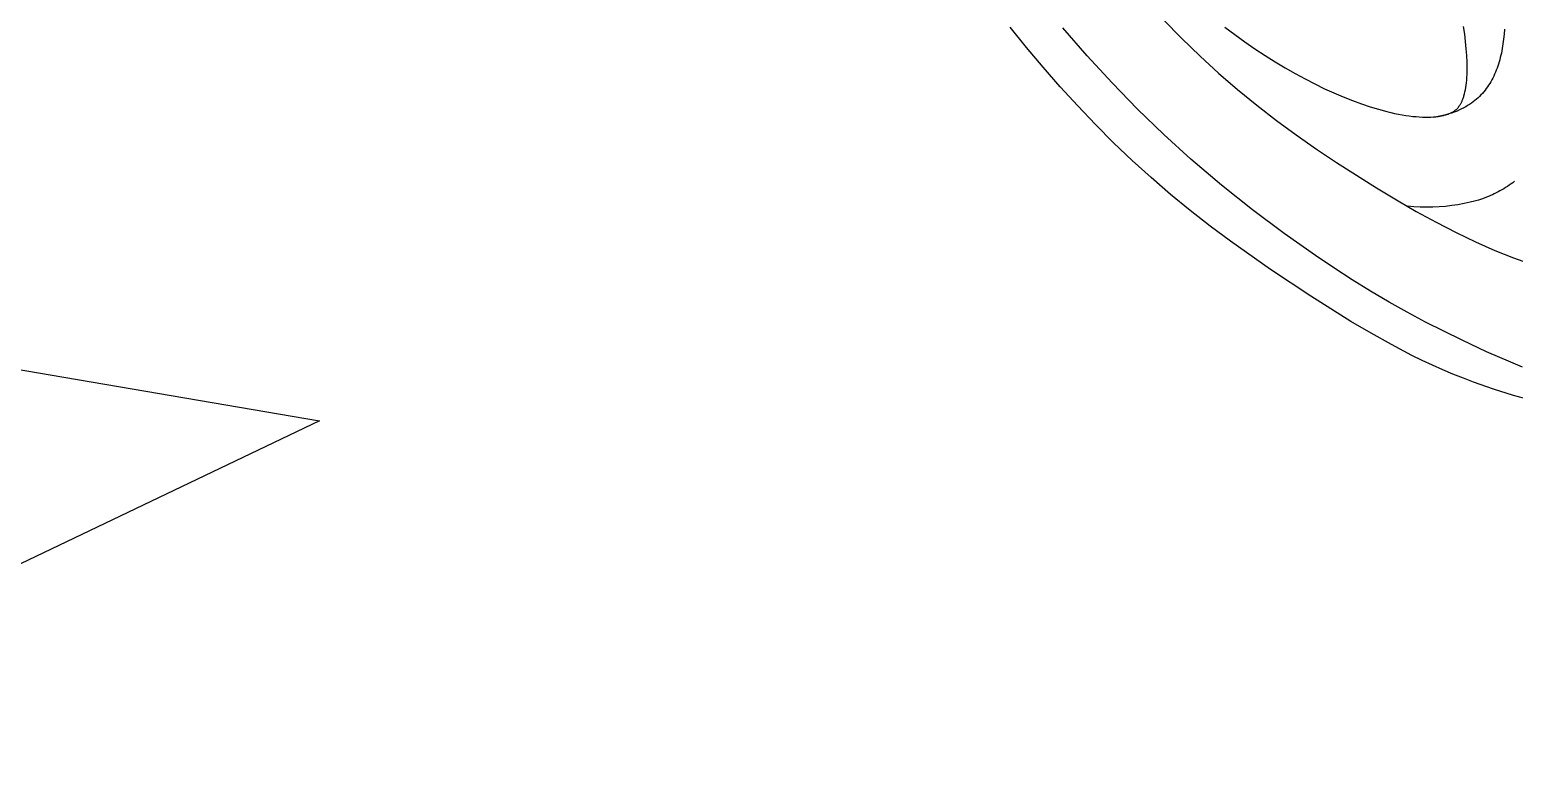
# Model space of a CAD drawing. Header units: millimetres. Extents: x 1933 to 24107, y 1228 to 18074.
# Drawn here: x 19364.2 to 19653.2, y 10600.6 to 10747.3 of the extents above; entities that cross this region are included whole.
import ezdxf

# ---------------------------------------------------------------- set-up
doc = ezdxf.new("R2010")
doc.units = ezdxf.units.MM
doc.layers.add('1', color=7, linetype='Continuous')
doc.layers.add('net', color=7, linetype='Continuous')

# ---------------------------------------------------------------- blocks, each defined once
blk = doc.blocks.new('Armchair 04_topt_dwgmodels.com')
at = {"color": 0}
for points in [[(-202.98, 533.15), (-201.53, 534.55), (-198.53, 537.31), (-195.37, 540.04), (-193.74, 541.36), (-192.02, 542.71), (-190.3, 544.01), (-188.53, 545.3), (-186.72, 546.56), (-184.86, 547.8), (-181.06, 550.21), (-177.16, 552.52), (-173.18, 554.77), (-165.03, 559.1), (-156.62, 563.27), (-147.91, 567.28), (-143.4, 569.21), (-138.83, 571.06), (-134.19, 572.82), (-129.46, 574.47), (-124.73, 575.99), (-119.94, 577.39), (-115.11, 578.67), (-110.24, 579.85), (-105.32, 580.92), (-100.36, 581.9), (-95.37, 582.78), (-90.34, 583.58)], [(-197.63, 530.28), (-195.65, 531.81), (-191.53, 534.85), (-187.21, 537.87), (-180.57, 542.25), (-177.15, 544.38), (-173.69, 546.44), (-170.01, 548.52), (-166.29, 550.51), (-162.51, 552.43), (-158.66, 554.31), (-151.84, 557.46), (-144.8, 560.48), (-137.58, 563.33), (-130.23, 565.95), (-123.44, 568.11), (-116.59, 570.06), (-109.66, 571.8), (-102.68, 573.36), (-95.65, 574.74)], [(-104.07, 556.99), (-108.93, 555.74), (-113.73, 554.37), (-118.4, 552.9), (-123.01, 551.29), (-127.58, 549.56), (-132.06, 547.73), (-136.41, 545.82), (-140.76, 543.8), (-144.97, 541.75), (-153.17, 537.46), (-157.12, 535.27), (-160.99, 533.03), (-164.77, 530.74), (-168.43, 528.4), (-171.92, 526.03), (-173.59, 524.82), (-175.21, 523.61), (-176.78, 522.39), (-178.29, 521.17), (-179.75, 519.94)], [(-111.24, 547.37), (-113.5, 546.42), (-115.71, 545.43), (-117.87, 544.4), (-119.97, 543.35), (-122.03, 542.27), (-124.02, 541.16), (-125.95, 540.04), (-127.82, 538.89), (-129.62, 537.73), (-131.35, 536.56), (-133, 535.38), (-134.58, 534.19), (-136.08, 533.01), (-137.51, 531.82), (-138.85, 530.63), (-140.1, 529.45), (-141.27, 528.29), (-141.82, 527.71), (-142.34, 527.14), (-142.84, 526.57), (-143.32, 526.01), (-143.77, 525.46), (-144.2, 524.91), (-144.61, 524.37), (-144.98, 523.84), (-145.34, 523.33), (-145.66, 522.82), (-145.97, 522.33), (-146.24, 521.85), (-146.49, 521.38), (-146.72, 520.93), (-146.92, 520.5), (-147.09, 520.08), (-147.24, 519.69), (-147.31, 519.5), (-147.37, 519.32), (-147.43, 519.12), (-147.49, 518.94)], [(-164.72, 523.04), (-164.34, 524.21), (-163.92, 525.37), (-163.47, 526.51), (-162.98, 527.64), (-162.45, 528.76), (-161.88, 529.85), (-161.29, 530.93), (-160.65, 531.98), (-159.98, 533.02), (-159.28, 534.03)], [(-165.48, 513.55), (-165.54, 513.97), (-165.59, 514.39), (-165.63, 514.82), (-165.66, 515.25), (-165.68, 515.66), (-165.69, 516.08), (-165.7, 516.5), (-165.69, 516.93), (-165.68, 517.34), (-165.66, 517.75), (-165.63, 518.17), (-165.59, 518.59), (-165.55, 519), (-165.5, 519.4), (-165.44, 519.82), (-165.3, 520.63), (-165.13, 521.44), (-164.94, 522.24), (-164.72, 523.04)], [(-138.83, 500.42), (-139.63, 500.96), (-140.41, 501.52), (-141.16, 502.09), (-141.87, 502.67), (-142.56, 503.27), (-142.89, 503.57), (-143.21, 503.88), (-143.53, 504.19), (-143.83, 504.5), (-144.13, 504.82), (-144.41, 505.14), (-144.69, 505.46), (-144.96, 505.79), (-145.22, 506.12), (-145.47, 506.46), (-145.71, 506.8), (-145.94, 507.14), (-146.16, 507.49), (-146.37, 507.84), (-146.56, 508.19), (-146.75, 508.55), (-146.93, 508.91), (-147.09, 509.28), (-147.25, 509.65), (-147.39, 510.02), (-147.52, 510.4), (-147.64, 510.78), (-147.75, 511.17), (-147.84, 511.56), (-147.92, 511.95), (-147.99, 512.35), (-148.05, 512.75), (-148.1, 513.16), (-148.12, 513.42), (-148.13, 513.68), (-148.15, 513.95), (-148.15, 514.21), (-148.15, 514.48), (-148.15, 514.75), (-148.14, 515.02), (-148.12, 515.29), (-148.11, 515.56), (-148.08, 515.83), (-148.02, 516.39), (-147.93, 516.94), (-147.83, 517.51), (-147.71, 518.07), (-147.57, 518.65), (-147.4, 519.22), (-147.22, 519.8), (-147.02, 520.39), (-146.81, 520.97)], [(-147.49, 518.94), (-147.53, 518.77), (-147.57, 518.61), (-147.61, 518.45), (-147.64, 518.3), (-147.67, 518.16), (-147.69, 518.01), (-147.71, 517.87), (-147.73, 517.73), (-147.74, 517.6), (-147.75, 517.47), (-147.76, 517.34), (-147.76, 517.23), (-147.76, 517.12), (-147.76, 517.01), (-147.75, 516.9), (-147.74, 516.8), (-147.73, 516.7), (-147.72, 516.6), (-147.71, 516.51), (-147.69, 516.42), (-147.68, 516.33), (-147.66, 516.24), (-147.63, 516.16), (-147.61, 516.07), (-147.58, 515.98), (-147.55, 515.89), (-147.52, 515.8), (-147.48, 515.71), (-147.44, 515.61), (-147.4, 515.52), (-147.36, 515.42), (-147.31, 515.33), (-147.26, 515.23), (-147.2, 515.13), (-147.14, 515.03), (-147.07, 514.92), (-147, 514.81), (-146.92, 514.69), (-146.84, 514.58), (-146.76, 514.47), (-146.67, 514.35), (-146.57, 514.23), (-146.46, 514.11), (-146.35, 513.98), (-146.24, 513.86), (-146.12, 513.73), (-145.85, 513.46), (-145.57, 513.19), (-145.25, 512.91), (-144.91, 512.62), (-144.55, 512.33), (-144.16, 512.04), (-143.74, 511.74), (-143.3, 511.44), (-142.84, 511.14), (-142.35, 510.84), (-141.85, 510.54), (-140.77, 509.94), (-139.62, 509.34), (-138.4, 508.76), (-137.12, 508.17), (-135.78, 507.6), (-134.4, 507.04)]]:
    blk.add_lwpolyline(points, dxfattribs=at)

msp = doc.modelspace()

# ---------------------------------------------------------------- linework, layer by layer
at = {"layer": 'net', "color": 92, "linetype": 'Continuous'}
for p, q in [((19242.8, 10701.45), (19420.59, 10671.04)), ((19420.59, 10671.04), (19273.24, 10600.63))]:
    msp.add_line(p, q, dxfattribs=at)

# ---------------------------------------------------------------- block references
at = {"layer": '1', "color": 36, "rotation": 120}
msp.add_blockref('Armchair 04_topt_dwgmodels.com', (20015.28, 11117.81), dxfattribs=at)

doc.saveas('drawing.dxf')
